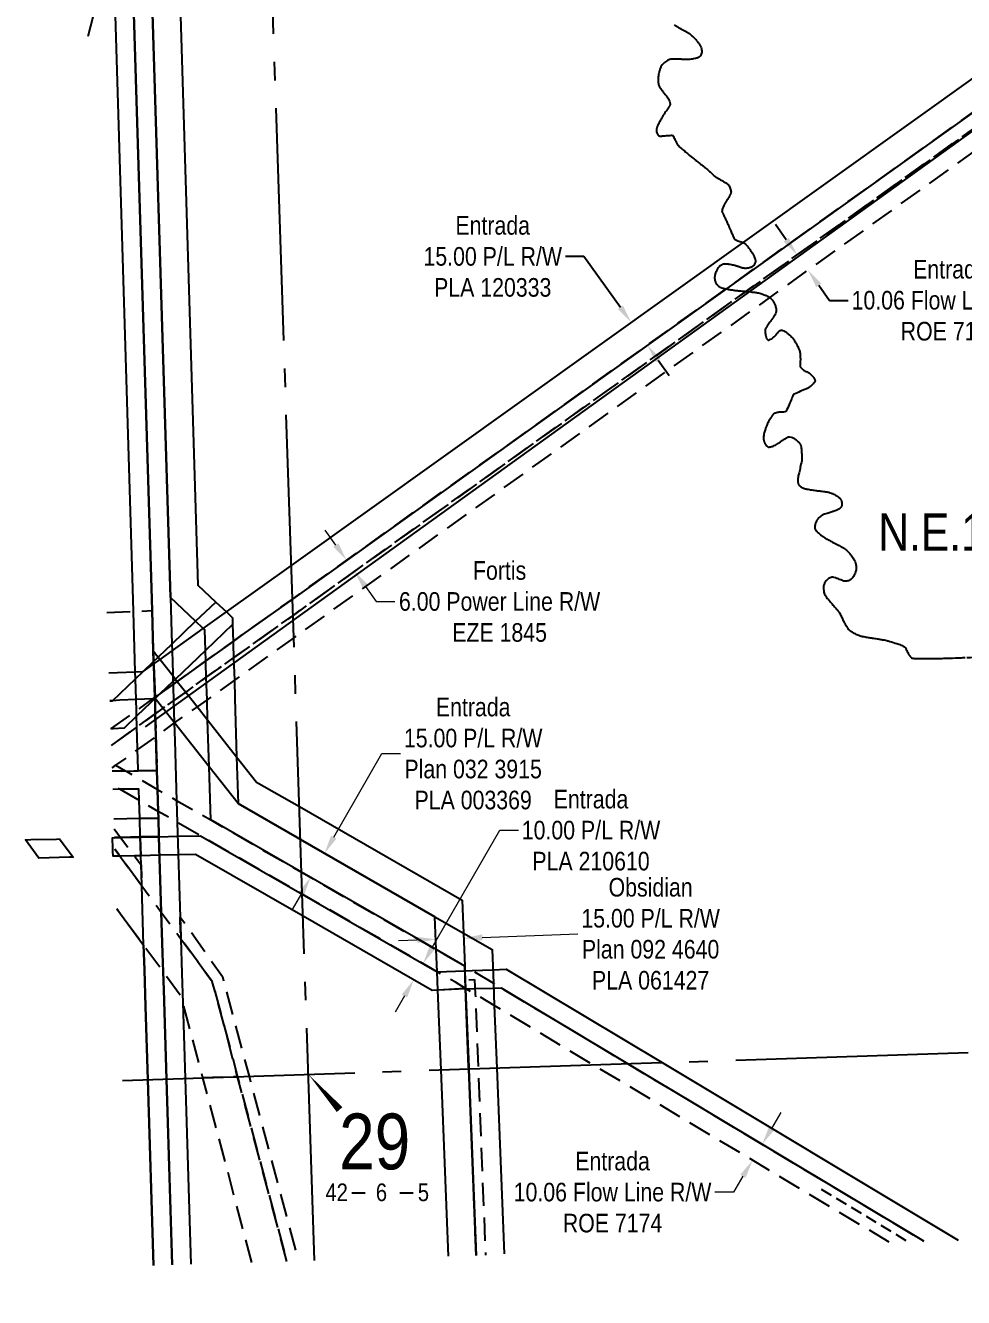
# Model space of a CAD drawing. Extents: x 643442 to 651909, y 5835058 to 5841090.
# Drawn here: x 646697 to 647201, y 5835058 to 5835742 of the extents above; entities that cross this region are included whole.
import ezdxf
from ezdxf.enums import TextEntityAlignment as Align

# ---------------------------------------------------------------- set-up
doc = ezdxf.new("R2010")
doc.units = 0
doc.header["$LTSCALE"] = 5
doc.header["$PDSIZE"] = 0.5
for name, pattern in [('foc-ACCESSROAD', [3.75, 2.5, -1.25]), ('foc-FLOWLINE', [3.75, 2.5, -1.25]), ('foc-QUARTERLINE', [33, 25, -3, 2, -3]), ('UG_PIPE', [1.875, 1.25, -0.625])]:
    doc.linetypes.add(name, pattern=pattern)
doc.layers.get('Defpoints').update_dxf_attribs({"color": 9})
for name, color, linetype in [('10', 1, 'Continuous'), ('9', 3, 'Continuous'), ('AS-PIPE-UG', 44, 'UG_PIPE'), ('AS-POWER', 104, 'foc-POWER'), ('C-RW', 13, 'Continuous'), ('C-SYMBOL', 7, 'Continuous'), ('F-AR', 190, 'foc-ACCESSROAD'), ('F-EZE', 190, 'foc-FLOWLINE'), ('F-FLOWLINE', 190, 'foc-FLOWLINE'), ('F-RW', 190, 'Continuous'), ('F-WS', 190, 'foc-ACCESSROAD'), ('L-SECLBL', 7, 'Continuous'), ('L-SECQ', 8, 'foc-QUARTERLINE'), ('L-TITLEDB-T', 4, 'Continuous'), ('PIL', 7, 'Continuous'), ('T-CREEK', 160, 'Continuous')]:
    doc.layers.add(name, color=color, linetype=linetype)
for name, color, linetype, lineweight in [('C-RW-T', 13, 'Continuous', 9), ('F-EZE-T', 190, 'Continuous', 9), ('F-FLOWLINE-T', 190, 'Continuous', 9), ('F-RW-T', 190, 'Continuous', 9)]:
    doc.layers.add(name, color=color, linetype=linetype, lineweight=lineweight)
doc.styles.add('175L', font='ARIALN.TTF', dxfattribs={"height": 20})
doc.styles.add('80CG', font='ARIALN.TTF', dxfattribs={"height": 10})
doc.styles.add('80L', font='ARIALN.TTF', dxfattribs={"height": 10})
doc.styles.add('foc-LtypeFont', font='ARIALN.TTF', dxfattribs={"height": 7.35})
doc.styles.add('SIMPLEX', font='ARIALN.TTF')
doc.linetypes.add('foc-POWER', pattern='A,6,-1,["P",foc-LtypeFont,S=0.2,R=0,X=-0.625,Y=-0.75],-1.24,4', length=12.24)
doc.dimstyles.new('Compass 5 000', dxfattribs={"dimscale": 5, "dimtxt": 9, "dimasz": 2, "dimexe": 0.2, "dimexo": 0.0625, "dimgap": 0.5, "dimtad": 0, "dimtih": 1, "dimtoh": 1, "dimzin": 0, "dimdsep": 46, "dimtxsty": '80CG', "dimcen": 0.1, "dimse1": 1, "dimse2": 1, "dimclrd": 256, "dimclrt": 256, "dimaunit": 1, "dimadec": 4, "dimazin": 0, "dimtfac": 0.06, "dimtofl": 0, "dimtmove": 0, "dimatfit": 1, "dimfxl": 0.2, "dimtolj": 1, "dimtzin": 0, "dimlwd": -1, "dimarcsym": 0})

# ---------------------------------------------------------------- blocks, each defined once
blk = doc.blocks.new('L-SECLBL')
at = {"layer": '9', "color": 7}
for p, q in [((-5.08, -27.83), (-12.29, -27.83)), ((20.7, -27.83), (13.5, -27.83))]:
    blk.add_line(p, q, dxfattribs=at)
at = {"layer": '10', "color": 2, "style": 'SIMPLEX'}
blk.add_attdef('SEC', text='', height=30, dxfattribs=at).set_placement((0, 0), align=Align.MIDDLE)
at = {"layer": '10', "color": 5, "style": '80L'}
blk.add_attdef('TWP', text='', height=9.5, dxfattribs=at).set_placement((-14.43, -27.37), align=Align.MIDDLE_RIGHT)
blk.add_attdef('RGE', text='', height=9.5, dxfattribs=at).set_placement((3.62, -27.37), align=Align.MIDDLE_CENTER)
blk.add_attdef('MER', text='', height=9.5, dxfattribs=at).set_placement((23.17, -27.37), align=Align.MIDDLE_LEFT)
blk = doc.blocks.new('*D389')
at = {"layer": 'Defpoints', "color": 0, "transparency": 16777216}
for p in [(647022.71, 5835582.18), (646999.8, 5835565.8), (647008.52, 5835553.6)]:
    blk.add_point(p, dxfattribs=at)
at = {"layer": 'F-RW', "transparency": 16777216}
for p, q in [((646997.33, 5835617.66), (646987.33, 5835617.66)), ((647016.89, 5835590.32), (646997.33, 5835617.66)), ((647037.25, 5835561.85), (647043.07, 5835553.71))]:
    blk.add_line(p, q, dxfattribs=at)
for points in [[(647018.25, 5835591.29), (647015.53, 5835589.35), (647022.71, 5835582.18)], [(647038.61, 5835562.82), (647035.9, 5835560.88), (647031.43, 5835569.98)]]:
    blk.add_solid(points, dxfattribs=at)
at = {"layer": 'F-RW', "transparency": 16777216, "insert": (646948.25, 5835617.66), "char_height": 10, "attachment_point": 5, "style": '80CG'}
blk.add_mtext('\\A1;Entrada\\P15.00 P/L R/W\\PPLA 120333', dxfattribs=at)
blk = doc.blocks.new('*D390')
at = {"layer": 'Defpoints', "color": 0, "transparency": 16777216}
for p in [(647117.76, 5835610.36), (647083.9, 5835598.51), (647089.75, 5835590.33)]:
    blk.add_point(p, dxfattribs=at)
at = {"layer": 'F-RW', "transparency": 16777216}
for p, q in [((647106.09, 5835626.67), (647100.27, 5835634.81)), ((647123.57, 5835602.22), (647129.39, 5835594.09)), ((647129.39, 5835594.09), (647139.39, 5835594.09))]:
    blk.add_line(p, q, dxfattribs=at)
for points in [[(647107.44, 5835627.64), (647104.73, 5835625.7), (647111.9, 5835618.54)], [(647124.93, 5835603.19), (647122.22, 5835601.25), (647117.76, 5835610.36)]]:
    blk.add_solid(points, dxfattribs=at)
at = {"layer": 'F-RW', "transparency": 16777216, "insert": (647194.39, 5835594.09), "char_height": 10, "attachment_point": 5, "style": '80CG'}
blk.add_mtext('\\A1;Entrada\\P10.06 Flow Line R/W\\PROE 7173', dxfattribs=at)
blk = doc.blocks.new('*D406')
at = {"layer": 'C-RW-T', "transparency": 16777216}
for p, q in [((646907.65, 5835250.05), (646897.65, 5835249.67)), ((646942.62, 5835251.39), (646994.08, 5835253.36))]:
    blk.add_line(p, q, dxfattribs=at)
for points in [[(646907.58, 5835251.72), (646907.71, 5835248.39), (646917.64, 5835250.44)], [(646942.56, 5835253.06), (646942.69, 5835249.73), (646932.63, 5835251.01)]]:
    blk.add_solid(points, dxfattribs=at)
at = {"layer": 'Defpoints', "color": 0, "transparency": 16777216}
for p in [(646917.47, 5835254.87), (646932.46, 5835255.44), (646932.63, 5835251.01)]:
    blk.add_point(p, dxfattribs=at)
at = {"layer": 'C-RW-T', "transparency": 16777216, "insert": (647033.16, 5835253.36), "char_height": 10, "attachment_point": 5, "style": '80CG'}
blk.add_mtext('\\A1;Obsidian \\P15.00 P/L R/W\\PPlan 092 4640\\PPLA 061427', dxfattribs=at)
blk = doc.blocks.new('*D419')
at = {"layer": 'Defpoints', "color": 0, "transparency": 16777216}
for p in [(646895.56, 5835472.8), (646899.82, 5835466.85), (646873.94, 5835448.34)]:
    blk.add_point(p, dxfattribs=at)
at = {"layer": 'F-EZE-T', "transparency": 16777216}
for p, q in [((646863.87, 5835462.42), (646858.05, 5835470.56)), ((646879.76, 5835440.2), (646885.58, 5835432.07)), ((646885.58, 5835432.07), (646895.58, 5835432.07))]:
    blk.add_line(p, q, dxfattribs=at)
for points in [[(646865.22, 5835463.39), (646862.51, 5835461.45), (646869.69, 5835454.29)], [(646881.12, 5835441.17), (646878.4, 5835439.23), (646873.94, 5835448.34)]]:
    blk.add_solid(points, dxfattribs=at)
at = {"layer": 'F-EZE-T', "transparency": 16777216, "insert": (646951.94, 5835432.07), "char_height": 10, "attachment_point": 5, "style": '80CG'}
blk.add_mtext('\\A1;Fortis\\P6.00 Power Line R/W \\PEZE 1845', dxfattribs=at)
blk = doc.blocks.new('*D425')
at = {"layer": 'Defpoints', "color": 0, "transparency": 16777216}
for p in [(646882.1, 5835253.83), (646877.09, 5835245.1), (646910.78, 5835237.34)]:
    blk.add_point(p, dxfattribs=at)
at = {"layer": 'F-RW-T', "transparency": 16777216}
for p, q in [((646915.76, 5835246.01), (646952.02, 5835309.09)), ((646952.02, 5835309.09), (646962.02, 5835309.09)), ((646900.78, 5835219.95), (646895.8, 5835211.28))]:
    blk.add_line(p, q, dxfattribs=at)
for points in [[(646914.32, 5835246.84), (646917.21, 5835245.18), (646910.78, 5835237.34)], [(646899.34, 5835220.78), (646902.23, 5835219.12), (646905.76, 5835228.62)]]:
    blk.add_solid(points, dxfattribs=at)
at = {"layer": 'F-RW-T', "transparency": 16777216, "insert": (647001.11, 5835309.09), "char_height": 10, "attachment_point": 5, "style": '80CG'}
blk.add_mtext('\\A1;Entrada\\P10.00 P/L R/W \\PPLA 210610', dxfattribs=at)
blk = doc.blocks.new('*D433')
at = {"layer": 'Defpoints', "color": 0, "transparency": 16777216}
for p in [(647095.93, 5835138.5), (647087.97, 5835131.57), (647090.77, 5835129.89)]:
    blk.add_point(p, dxfattribs=at)
at = {"layer": 'F-FLOWLINE-T', "transparency": 16777216}
for p, q in [((647098.27, 5835148.76), (647103.41, 5835157.34)), ((647082.83, 5835122.99), (647077.68, 5835114.41)), ((647077.68, 5835114.41), (647067.68, 5835114.41))]:
    blk.add_line(p, q, dxfattribs=at)
for points in [[(647096.84, 5835149.62), (647099.7, 5835147.9), (647093.13, 5835140.18)], [(647081.4, 5835123.85), (647084.25, 5835122.13), (647087.97, 5835131.57)]]:
    blk.add_solid(points, dxfattribs=at)
at = {"layer": 'F-FLOWLINE-T', "transparency": 16777216, "insert": (647012.68, 5835114.41), "char_height": 10, "attachment_point": 5, "style": '80CG'}
blk.add_mtext('\\A1;Entrada\\P10.06 Flow Line R/W \\PROE 7174', dxfattribs=at)
blk = doc.blocks.new('*D434')
at = {"layer": 'Defpoints', "color": 0, "transparency": 16777216}
for p in [(646857.78, 5835296.67), (646885.46, 5835280.73), (646878.01, 5835267.79)]:
    blk.add_point(p, dxfattribs=at)
at = {"layer": 'F-RW-T', "transparency": 16777216}
for p, q in [((646862.77, 5835305.34), (646888.65, 5835350.28)), ((646888.65, 5835350.28), (646898.65, 5835350.28)), ((646845.33, 5835275.06), (646840.34, 5835266.4))]:
    blk.add_line(p, q, dxfattribs=at)
for points in [[(646861.32, 5835306.17), (646864.21, 5835304.51), (646857.78, 5835296.67)], [(646843.89, 5835275.89), (646846.78, 5835274.23), (646850.32, 5835283.73)]]:
    blk.add_solid(points, dxfattribs=at)
at = {"layer": 'F-RW-T', "transparency": 16777216, "insert": (646937.73, 5835350.28), "char_height": 10, "attachment_point": 5, "style": '80CG'}
blk.add_mtext('\\A1;Entrada \\P15.00 P/L R/W \\PPlan 032 3915 \\PPLA 003369', dxfattribs=at)

msp = doc.modelspace()

# ---------------------------------------------------------------- linework, layer by layer
at = {"layer": 'AS-PIPE-UG', "flags": 128}
msp.add_lwpolyline([(647124.953, 5835116.053), (647171.553, 5835087.813)], dxfattribs=at)
at = {"layer": 'AS-POWER', "flags": 128}
msp.add_lwpolyline([(646761.5, 5835364.733), (647361.325, 5835796.932), (647407.944, 5835829.614), (647399.436, 5835898.086), (647377.926, 5836106.934), (647364.62, 5836539.938), (647360.316, 5836747.81)], dxfattribs=at)
at = {"layer": 'C-RW', "flags": 128}
for points in [[(646753.003, 5835824.175), (646764.879, 5835433.297), (646765.049, 5835427.192), (646765.716, 5835405.492), (646765.881, 5835399.848), (646765.927, 5835398.522), (646765.964, 5835397.444), (646766.682, 5835380.608), (646766.714, 5835379.872), (646766.779, 5835371.723), (646767.132, 5835359.566), (646767.315, 5835353.519), (646767.315, 5835353.519), (646767.682, 5835341.233), (646757.634, 5835341.051), (646757.606, 5835341.978), (646757.283, 5835352.52), (646757.263, 5835353.146), (646756.919, 5835364.582), (646756.904, 5835365.248), (646756.756, 5835370.402), (646756.683, 5835372.553), (646756.656, 5835373.434), (646756.477, 5835379.319), (646756.135, 5835390.547), (646756.023, 5835394.277), (646755.045, 5835426.801), (646754.859, 5835433.01), (646744.113, 5835789.093)], [(646924.379, 5835079.986), (646920.432, 5835180.168), (646918.744, 5835222.996), (646918.334, 5835232.996), (646917.859, 5835244.885), (646917.171, 5835262.532), (646844.864, 5835304.15), (646843.09, 5835305.153), (646811.31, 5835323.438), (646795.698, 5835343.246), (646777.034, 5835366.849), (646770.914, 5835374.703), (646766.723, 5835379.892), (646766.566, 5835380.509), (646765.966, 5835397.444), (646765.929, 5835398.522), (646765.884, 5835399.848), (646765.718, 5835405.495), (646768.319, 5835402.214), (646769.318, 5835400.947), (646776.189, 5835392.228), (646777.663, 5835390.358), (646778.617, 5835389.148), (646783.156, 5835383.398), (646789.301, 5835375.564), (646794.932, 5835368.447), (646810.546, 5835348.635), (646821.299, 5835334.991), (646844.276, 5835321.782), (646931.849, 5835271.44), (646932.527, 5835253.743), (646933.224, 5835236.031), (646933.32, 5835233.524), (646933.51, 5835228.529), (646933.694, 5835223.697), (646935.342, 5835181.658), (646935.425, 5835180.664), (646939.372, 5835080.46)]]:
    msp.add_lwpolyline(points, dxfattribs=at)
at = {"layer": 'F-AR', "flags": 128}
msp.add_lwpolyline([(646939.372, 5835080.46), (646935.425, 5835180.665), (646935.342, 5835181.658), (646933.691, 5835223.789), (646933.51, 5835228.529), (646938.534, 5835228.727), (646938.841, 5835220.94), (646940.421, 5835180.83), (646944.368, 5835080.619)], dxfattribs=at)
at = {"layer": 'F-EZE', "flags": 128}
for points in [[(646742.858, 5835363.561), (646742.942, 5835363.621), (646756.656, 5835373.434), (646765.552, 5835379.8), (646766.682, 5835380.608), (646769.211, 5835382.415), (646774.714, 5835386.354), (646776.333, 5835387.513), (646777.935, 5835388.662), (646778.617, 5835389.148), (646793.966, 5835400.127), (646808.665, 5835410.644), (646813.749, 5835414.282), (646840.552, 5835433.45), (647218.943, 5835704.1), (647351.546, 5835798.94), (647378.656, 5835818.331), (647379.555, 5835811.118), (647379.686, 5835810.067), (647223.202, 5835698.146), (646840.844, 5835424.664), (646818.007, 5835408.33), (646808.929, 5835401.864), (646800.777, 5835396.039), (646794.224, 5835391.338), (646783.16, 5835383.406), (646776.593, 5835378.765), (646770.916, 5835374.707), (646766.779, 5835371.723), (646756.919, 5835364.582), (646743.151, 5835354.702)], [(646837.504, 5835077.234), (646811.07, 5835176.548), (646797.425, 5835227.815), (646780.5, 5835250.765), (646780.471, 5835251.874), (646780.151, 5835262.337), (646785.379, 5835255.333), (646802.952, 5835230.396), (646817.229, 5835176.752), (646843.665, 5835077.429)]]:
    msp.add_lwpolyline(points, dxfattribs=at)
at = {"layer": 'F-FLOWLINE', "flags": 128}
for points in [[(646743.151, 5835354.702), (646756.919, 5835364.582), (646766.779, 5835371.723), (646770.916, 5835374.707), (646776.593, 5835378.765), (646783.16, 5835383.406), (646794.224, 5835391.338), (646800.777, 5835396.039), (646808.929, 5835401.864), (646818.007, 5835408.33), (646840.844, 5835424.664), (647223.202, 5835698.146), (647379.686, 5835810.067), (647382.404, 5835812.011), (647382.596, 5835805.797), (647382.776, 5835799.909), (647381.102, 5835798.712), (647229.054, 5835689.964), (646841.248, 5835412.585), (646823.859, 5835400.148), (646809.308, 5835389.773), (646794.618, 5835379.273), (646789.277, 5835375.513), (646777.015, 5835366.809), (646767.132, 5835359.566), (646757.283, 5835352.52), (646745.401, 5835344.021), (646743.547, 5835342.694)], [(646743.547, 5835342.694), (646745.401, 5835344.021), (646750.513, 5835341.041), (646751.038, 5835340.941), (646751.399, 5835340.639), (646767.993, 5835331.032), (646778.235, 5835325.144), (646796.572, 5835314.603), (646845.453, 5835286.502), (646917.848, 5835244.884), (646933.215, 5835236.031), (646948.608, 5835226.821), (647020.883, 5835183.491), (647180.041, 5835088.082)], [(647161.505, 5835087.495), (647002.354, 5835182.878), (646949.08, 5835214.809), (646933.664, 5835224.04), (646928.227, 5835227.307), (646918.318, 5835233.007), (646845.848, 5835274.666), (646778.595, 5835313.328), (646768.356, 5835319.214), (646758.127, 5835325.094), (646747.69, 5835331.094), (646743.857, 5835333.298)], [(646744.629, 5835309.93), (646748.155, 5835305.205), (646759.185, 5835290.427), (646759.507, 5835279.961), (646759.529, 5835279.206), (646744.991, 5835298.967)]]:
    msp.add_lwpolyline(points, dxfattribs=at)
at = {"layer": 'F-RW', "flags": 128}
for points in [[(646775.385, 5835912.201), (646789.724, 5835440.854), (646799.308, 5835431.836), (646805.007, 5835426.473), (646805.942, 5835425.592), (646808.278, 5835423.394), (646808.389, 5835419.728), (646808.665, 5835410.644), (646808.709, 5835409.184), (646808.929, 5835401.864), (646809.308, 5835389.773), (646809.596, 5835379.967), (646810.546, 5835348.635), (646811.31, 5835323.438), (646843.087, 5835305.137), (646844.866, 5835304.11), (646917.159, 5835262.483), (646932.507, 5835253.742), (646947.897, 5835244.901), (646948.608, 5835226.821), (646949.08, 5835214.809), (646950.403, 5835181.16), (646954.352, 5835081.305)], [(646761.957, 5835859.402), (646774.908, 5835434.177), (646775.669, 5835409.241), (646775.781, 5835405.569), (646776.155, 5835393.312), (646776.189, 5835392.229), (646776.286, 5835389.042), (646776.333, 5835387.513), (646776.366, 5835386.411), (646776.593, 5835378.765), (646777.015, 5835366.809), (646777.257, 5835357.197), (646778.235, 5835325.144), (646778.595, 5835313.328), (646780.151, 5835262.337), (646780.471, 5835251.874), (646780.498, 5835250.762), (646781.074, 5835232.127), (646781.584, 5835216.275), (646782.887, 5835175.612), (646785.924, 5835075.794)], [(646939.358, 5835080.815), (646935.425, 5835180.664), (646935.298, 5835181.655), (646933.664, 5835224.04), (646933.215, 5835236.031), (646917.848, 5835244.884), (646845.453, 5835286.502), (646796.572, 5835314.603), (646795.698, 5835343.246), (646794.932, 5835368.447), (646794.618, 5835379.273), (646794.224, 5835391.338), (646794.005, 5835398.831), (646793.966, 5835400.127), (646793.793, 5835405.777), (646793.442, 5835416.791), (646792.585, 5835417.588), (646788.441, 5835421.449), (646774.908, 5835434.177), (646761.957, 5835859.402)], [(646775.894, 5835075.466), (646772.861, 5835175.279), (646771.33, 5835223.169), (646771.021, 5835232.87), (646770.702, 5835242.919), (646770.022, 5835264.94), (646768.776, 5835305.594), (646768.465, 5835315.662), (646768.356, 5835319.214), (646767.993, 5835331.032), (646767.682, 5835341.233), (646767.315, 5835353.519), (646767.132, 5835359.566), (646766.779, 5835371.723), (646766.714, 5835379.872), (646766.682, 5835380.608), (646765.964, 5835397.444), (646765.927, 5835398.522), (646765.881, 5835399.848), (646765.716, 5835405.492), (646765.049, 5835427.192), (646764.879, 5835433.297), (646753.003, 5835824.175)], [(646741.864, 5835393.677), (646746.418, 5835393.893), (646756.023, 5835394.277), (646760.216, 5835394.44), (646765.927, 5835398.522), (646769.318, 5835400.947), (646775.781, 5835405.569), (646792.585, 5835417.588), (646805.007, 5835426.473), (646839.95, 5835451.466), (647335.542, 5835805.939)], [(647351.546, 5835798.94), (647218.943, 5835704.1), (646840.552, 5835433.45), (646813.749, 5835414.282), (646808.665, 5835410.644), (646793.966, 5835400.127), (646778.617, 5835389.148), (646777.935, 5835388.662), (646776.333, 5835387.513), (646774.714, 5835386.354), (646769.211, 5835382.415), (646766.682, 5835380.608), (646765.552, 5835379.8), (646761.026, 5835379.534), (646756.477, 5835379.319), (646747.803, 5835378.979), (646743.732, 5835378.711), (646742.36, 5835378.653)], [(646744.113, 5835789.093), (646730.559, 5835736.078)], [(646742.36, 5835378.653), (646743.732, 5835378.711), (646756.135, 5835390.547), (646760.216, 5835394.44), (646765.881, 5835399.848), (646768.319, 5835402.214), (646768.661, 5835402.541), (646775.669, 5835409.241), (646788.441, 5835421.449), (646799.308, 5835431.836), (646805.007, 5835426.473), (646805.942, 5835425.592), (646808.278, 5835423.394), (646808.389, 5835419.728), (646793.793, 5835405.777), (646777.663, 5835390.358), (646776.286, 5835389.042), (646769.211, 5835382.415), (646766.714, 5835379.872), (646766.221, 5835379.661), (646764.357, 5835377.803), (646756.756, 5835370.402), (646750.023, 5835363.937), (646744.068, 5835363.671), (646742.942, 5835363.621), (646742.856, 5835363.617)], [(646743.601, 5835341.065), (646750.513, 5835341.041), (646751.038, 5835340.941), (646757.634, 5835341.051), (646767.682, 5835341.233), (646767.993, 5835331.032), (646768.356, 5835319.214), (646768.465, 5835315.662), (646768.776, 5835305.594), (646770.022, 5835264.94), (646770.702, 5835242.919), (646771.021, 5835232.87), (646771.33, 5835223.169), (646772.861, 5835175.279), (646775.899, 5835075.283)], [(646765.811, 5835074.964), (646762.767, 5835174.943), (646761.551, 5835214.244), (646760.92, 5835233.982), (646760.652, 5835243.023), (646760.512, 5835247.288), (646759.53, 5835279.194), (646759.506, 5835279.961), (646759.185, 5835290.427), (646758.723, 5835305.458), (646758.414, 5835315.515), (646758.127, 5835325.094), (646757.947, 5835331.102), (646747.69, 5835331.094), (646743.93, 5835331.091)], [(646744.455, 5835315.195), (646758.414, 5835315.515), (646768.465, 5835315.662), (646768.776, 5835305.594), (646758.723, 5835305.458), (646748.155, 5835305.205), (646744.787, 5835305.131)], [(646744.788, 5835305.096), (646748.172, 5835305.17), (646758.724, 5835305.418), (646768.775, 5835305.621), (646778.823, 5835305.869), (646791.08, 5835306.15), (646845.848, 5835274.666), (646918.334, 5835232.996), (646933.317, 5835233.524), (646937.172, 5835233.663), (646948.323, 5835234.066), (646955.556, 5835234.326), (647039.327, 5835184.101), (647198.569, 5835088.669)], [(647180.041, 5835088.082), (647020.883, 5835183.491), (646952.962, 5835224.211), (646948.717, 5835224.061), (646938.732, 5835223.706), (646934.476, 5835223.554), (646933.687, 5835223.816), (646918.744, 5835222.995), (646915.727, 5835222.887), (646846.243, 5835262.833), (646788.405, 5835296.083), (646779.128, 5835295.87), (646769.081, 5835295.638), (646759.032, 5835295.407), (646755.529, 5835295.326), (646747.8, 5835295.147), (646745.119, 5835295.086)], [(646746.051, 5835266.846), (646760.512, 5835247.288), (646760.652, 5835243.023), (646760.92, 5835233.982), (646761.551, 5835214.244), (646762.767, 5835174.943), (646765.811, 5835074.964)]]:
    msp.add_lwpolyline(points, dxfattribs=at)
msp.add_lwpolyline([(646933.692, 5835223.926), (646918.744, 5835222.996), (646918.334, 5835232.996), (646933.32, 5835233.524), (646933.51, 5835228.529), (646933.692, 5835223.926)], close=True, dxfattribs=at)
at = {"layer": 'F-WS', "flags": 128}
for points in [[(646740.789, 5835426.244), (646755.045, 5835426.801), (646765.049, 5835427.192), (646765.716, 5835405.492), (646765.881, 5835399.848), (646765.927, 5835398.522), (646765.964, 5835397.444), (646766.682, 5835380.608), (646766.714, 5835379.872), (646766.779, 5835371.723), (646767.132, 5835359.566), (646767.315, 5835353.519), (646767.682, 5835341.233), (646757.634, 5835341.051), (646751.399, 5835340.639), (646751.038, 5835340.941), (646750.513, 5835341.041), (646743.61, 5835340.799)], [(646744.991, 5835298.964), (646759.53, 5835279.194), (646770.022, 5835264.94), (646780.498, 5835250.762), (646797.425, 5835227.815), (646811.07, 5835176.548), (646792.325, 5835175.926), (646781.584, 5835216.275), (646780.672, 5835219.702), (646771.021, 5835232.87), (646760.512, 5835247.288), (646746.051, 5835266.846)], [(646818.75, 5835076.64), (646792.323, 5835175.925), (646811.07, 5835176.548), (646837.504, 5835077.234)]]:
    msp.add_lwpolyline(points, dxfattribs=at)
at = {"layer": 'L-SECQ', "flags": 128}
for points in [[(646852.418, 5835077.707), (646822.238, 5835982.449)], [(646749.1, 5835174.497), (647650.346, 5835204.358)]]:
    msp.add_lwpolyline(points, dxfattribs=at)
at = {"layer": 'L-TITLEDB-T', "flags": 128}
msp.add_lwpolyline([(646849.042, 5835177.913, 0, 4, 0), (646865.9, 5835158.844, 0, 0, 0)], format="xyseb", dxfattribs=at)
at = {"layer": 'PIL'}
for points in [[(646715.281, 5835304.414), (646722.558, 5835294.567), (646720.621, 5835294.524), (646704.227, 5835294.146), (646696.959, 5835303.986), (646699.877, 5835304.053), (646713.686, 5835304.377), (646715.281, 5835304.414)], [(646758.724, 5835305.432), (646759.032, 5835295.407), (646755.529, 5835295.326), (646747.808, 5835295.148), (646744.063, 5835295.062), (646743.983, 5835297.827), (646743.907, 5835300.447), (646743.811, 5835303.746), (646743.77, 5835305.062), (646748.186, 5835305.165), (646758.724, 5835305.432)]]:
    msp.add_lwpolyline(points, close=True, dxfattribs=at)
at = {"layer": 'T-CREEK', "flags": 128}
msp.add_lwpolyline([(647203.13, 5835401.99, 0.0000728), (647207.398, 5835402.176, 0.0006442)], format="xyb", dxfattribs=at)

# ---------------------------------------------------------------- block references
at = {"layer": 'L-SECLBL', "color": 1}
msp.add_blockref('L-SECLBL', (646884.784, 5835141.716), dxfattribs=at).add_auto_attribs({'SEC': '29', 'TWP': '42', 'RGE': '6', 'MER': '5'})

# ---------------------------------------------------------------- dimensions: what is measured, and where the dimension line sits
at = {"layer": 'C-RW-T', "color": 3}
dim = msp.add_linear_dim(base=(646932.632, 5835251.011), p1=(646917.47, 5835254.868), p2=(646932.462, 5835255.442), angle=2.19305, text='Obsidian \\P15.00 P/L R/W\\PPlan 092 4640\\PPLA 061427', dimstyle='Compass 5 000', dxfattribs=at)
dim.commit()
dim.dimension.update_dxf_attribs({"geometry": '*D406', "text_midpoint": (647033.164, 5835253.364), "dimtype": 161})
at = {"layer": 'F-EZE-T', "color": 3}
dim = msp.add_linear_dim(base=(646873.942, 5835448.338), p1=(646895.562, 5835472.797), p2=(646899.819, 5835466.846), angle=305.574239, text='Fortis\\P6.00 Power Line R/W \\PEZE 1845', dimstyle='Compass 5 000', dxfattribs=at)
dim.commit()
dim.dimension.update_dxf_attribs({"geometry": '*D419', "text_midpoint": (646951.942, 5835432.071), "dimtype": 161})
at = {"layer": 'F-FLOWLINE-T', "color": 3}
dim = msp.add_linear_dim(base=(647087.966, 5835131.569), p1=(647095.931, 5835138.502), p2=(647090.769, 5835129.889), angle=239.064813, text='Entrada\\P10.06 Flow Line R/W \\PROE 7174', dimstyle='Compass 5 000', dxfattribs=at)
dim.commit()
dim.dimension.update_dxf_attribs({"geometry": '*D433', "text_midpoint": (647012.685, 5835114.414), "dimtype": 161})
at = {"layer": 'F-RW', "color": 3}
for base, p1, p2, angle, text, picture, middle in [((647022.707, 5835582.183), (647008.525, 5835553.595), (646999.797, 5835565.797), 125.574312, 'Entrada\\P15.00 P/L R/W\\PPLA 120333', '*D389', (646948.247, 5835617.659)), ((647117.756, 5835610.358), (647083.901, 5835598.511), (647089.753, 5835590.329), 305.574269, 'Entrada\\P10.06 Flow Line R/W\\PROE 7173', '*D390', (647194.391, 5835594.091))]:
    dim = msp.add_linear_dim(base=base, p1=p1, p2=p2, angle=angle, text=text, dimstyle='Compass 5 000', dxfattribs=at)
    dim.commit()
    dim.dimension.update_dxf_attribs({"geometry": picture, "text_midpoint": middle, "dimtype": 161})
at = {"layer": 'F-RW-T'}
for base, p1, p2, angle, text, picture, middle in [((646857.779, 5835296.675), (646878.01, 5835267.786), (646885.465, 5835280.733), 60.066309, 'Entrada \\P15.00 P/L R/W \\PPlan 032 3915 \\PPLA 003369', '*D434', (646937.734, 5835350.285)), ((646910.78, 5835237.341), (646877.087, 5835245.101), (646882.102, 5835253.826), 60.108241, 'Entrada\\P10.00 P/L R/W \\PPLA 210610', '*D425', (647001.109, 5835309.088))]:
    dim = msp.add_linear_dim(base=base, p1=p1, p2=p2, angle=angle, text=text, dimstyle='Compass 5 000', dxfattribs=at)
    dim.commit()
    dim.dimension.update_dxf_attribs({"geometry": picture, "text_midpoint": middle, "dimtype": 161})

# ---------------------------------------------------------------- next in the draw order: texts
at = {"layer": 'C-SYMBOL', "color": 3, "insert": (647299.459, 5835479.462), "char_height": 20, "width": 287.7899, "attachment_point": 2, "style": '175L', "bg_fill": 3, "box_fill_scale": 1.15, "bg_fill_color": 256, "bg_fill_true_color": 256, "bg_fill_transparency": 0}
msp.add_mtext('N.E.1/4 Sec. 29-42-6-W.5M.', dxfattribs=at)

# ---------------------------------------------------------------- next in the draw order: linework, layer by layer
at = {"layer": 'T-CREEK', "flags": 128}
msp.add_lwpolyline([(647045.87, 5835742.274, 0.0193063), (647047.735, 5835741.128, -0.000029), (647049.247, 5835740.278, -0.0001851), (647049.484, 5835740.145), (647050.438, 5835739.609), (647051.884, 5835738.796, -0.0000162), (647052.527, 5835738.434, -0.0000172), (647053.136, 5835738.092, -0.0203546), (647053.324, 5835737.976, -0.0055935), (647053.983, 5835737.52, -0.0215383), (647055.049, 5835736.695, -0.0168578), (647056.326, 5835735.538, -0.0092414), (647056.756, 5835735.106, -0.0059586), (647057.403, 5835734.415, -0.0233879), (647058.053, 5835733.634, -0.0119529), (647059.212, 5835732.02, -0.0414355), (647059.959, 5835730.703, -0.0412291), (647060.483, 5835729.273, -0.0619201), (647060.635, 5835728.234, -0.0554453), (647060.53, 5835727.066, -0.0567458), (647060.185, 5835726.004, -0.0839039), (647059.76, 5835725.376, -0.0434971), (647059.141, 5835724.83, -0.0730818), (647058.706, 5835724.599, -0.0093882), (647058.033, 5835724.372, -0.0162894), (647057.639, 5835724.262, -0.0023401), (647057.198, 5835724.156, -0.0034483), (647056.898, 5835724.088, -0.0136742), (647055.613, 5835723.84, -0.0137359), (647054.321, 5835723.665, -0.0077594), (647053.61, 5835723.599, -0.0181182), (647053.305, 5835723.587, -0.0067087), (647052.78, 5835723.591, -0.0028118), (647051.528, 5835723.627, -0.0042126), (647049.503, 5835723.712, 0.0059291), (647048.065, 5835723.768, 0.0044434), (647047.425, 5835723.78, 0.0015332), (647045.57, 5835723.791, 0.0065923), (647044.773, 5835723.783, 0.0069918), (647044.022, 5835723.755, 0.0482883), (647043.633, 5835723.697, 0.025229), (647042.913, 5835723.479, 0.0514598), (647042.18, 5835723.127, 0.0307324), (647041.069, 5835722.346, 0.0285353), (647040.096, 5835721.474, 0.0364355), (647039.428, 5835720.697, 0.0295529), (647038.705, 5835719.59, 0.0395787), (647038.284, 5835718.695, 0.0088258), (647038.029, 5835717.98, 0.0117551), (647037.859, 5835717.436, 0.013639), (647037.677, 5835716.725, 0.0079012), (647037.415, 5835715.486, 0.0292928), (647037.253, 5835714.288, 0.0176216), (647037.173, 5835712.282, 0.0413202), (647037.31, 5835710.528, 0.0738507), (647037.609, 5835709.587, 0.0311559), (647038.014, 5835708.875, 0.011332), (647039.29, 5835707.02, 0.0218829), (647040.653, 5835705.296, -0.0220375), (647042.006, 5835703.583, -0.0585261), (647043.304, 5835701.25, -0.0999596), (647043.603, 5835699.705, -0.0273097), (647043.566, 5835699.109, -0.1055147), (647043.516, 5835698.961, -0.0064213), (647043.272, 5835698.563, -0.005313), (647042.965, 5835698.088, -0.000238), (647042.158, 5835696.87, -0.0027439), (647042.088, 5835696.765, -0.0006606), (647041.611, 5835696.065, 0.0004309), (647040.88, 5835694.993, 0.0004282), (647040.604, 5835694.585, 0.0002554), (647040.141, 5835693.901, 0.0126146), (647039.788, 5835693.35, 0.0052108), (647038.983, 5835691.988, 0.0122268), (647038.057, 5835690.288, 0.0107787), (647037.096, 5835688.313, 0.0055643), (647036.753, 5835687.545, 0.0080585), (647036.531, 5835687.009, 0.0181503), (647036.342, 5835686.475, 0.0300643), (647036.259, 5835686.142, 0.0279386), (647036.243, 5835686.019, 0.0130245), (647036.231, 5835685.752, 0.0439417), (647036.246, 5835685.521, 0.0117237), (647036.4, 5835684.669, 0.0581195), (647036.774, 5835683.537, 0.0872412), (647037.23, 5835682.883, 0.0794005), (647037.725, 5835682.522, 0.1225782), (647038.115, 5835682.431, 0.0085366), (647038.687, 5835682.451, 0.0076508), (647039.324, 5835682.493, 0.0027943), (647040.34, 5835682.582, -0.0021546), (647041.657, 5835682.698, -0.012361), (647044.368, 5835682.859, -0.0620811), (647044.909, 5835682.811, -0.027334), (647044.985, 5835682.79, -0.0396697), (647045.035, 5835682.769, -0.1152841), (647045.149, 5835682.671, -0.0336373), (647045.419, 5835682.242, -0.0324608), (647045.911, 5835681.172, 0.0307249), (647046.427, 5835680.04, 0.0044554), (647047.294, 5835678.445, 0.0124895), (647047.623, 5835677.886, 0.0021779), (647047.698, 5835677.766, 0.0045178), (647047.735, 5835677.709, 0.0352688), (647047.896, 5835677.499, 0.0181422), (647048.25, 5835677.127, 0.0128127), (647049.089, 5835676.348, 0.0046016), (647051.501, 5835674.261, 0.0004108), (647053.435, 5835672.622, 0.0039653), (647053.637, 5835672.454, 0.0003041), (647053.794, 5835672.325, 0.002745), (647053.811, 5835672.311, 0.0020357), (647054.007, 5835672.156, 0.0002753), (647055.458, 5835671.017, 0.0001293), (647056.854, 5835669.922, -0.0002179), (647058.25, 5835668.828, -0.000554), (647060.056, 5835667.407, -0.0007685), (647061.356, 5835666.38, -0.0007817), (647061.666, 5835666.133, -0.0031317), (647061.743, 5835666.071, -0.0022458), (647061.751, 5835666.064, -0.0001835), (647061.845, 5835665.986, -0.0039941), (647062.423, 5835665.495, -0.0013446), (647064.124, 5835664.02, -0.0071448), (647065.468, 5835662.813, 0.0063325), (647066.982, 5835661.449, 0.0062397), (647067.729, 5835660.809, 0.0170002), (647068.015, 5835660.587, 0.0138329), (647068.24, 5835660.433, 0.0072236), (647068.683, 5835660.157, 0.0098844), (647069.973, 5835659.412, -0.0079534), (647071.58, 5835658.492, -0.001999), (647072.944, 5835657.675, -0.0022644), (647074.143, 5835656.943, -0.0057233), (647074.608, 5835656.648, -0.0164661), (647074.765, 5835656.539, -0.040571), (647074.806, 5835656.503, -0.0115578), (647074.934, 5835656.364, -0.0488224), (647075.089, 5835656.149, -0.0129258), (647075.566, 5835655.275, -0.0332325), (647076.01, 5835654.246, -0.0339418), (647076.307, 5835653.189, -0.0550559), (647076.394, 5835652.282, -0.0780743), (647076.284, 5835651.647, -0.0319012), (647076.021, 5835651.008, -0.0156622), (647075.365, 5835649.762, -0.0198408), (647074.443, 5835648.278, 0.016172), (647073.298, 5835646.466, 0.032945), (647071.828, 5835643.537, 0.0866897), (647071.546, 5835642.315, 0.0203831), (647071.541, 5835641.942, 0.0960914), (647071.559, 5835641.865, 0.002912), (647071.685, 5835641.581, 0.0016822), (647071.907, 5835641.091, 0.0000309), (647073.09, 5835638.509, 0.0003224), (647073.204, 5835638.261, 0.0003178), (647074.098, 5835636.32, -0.0005649), (647074.993, 5835634.378, -0.0003321), (647075.176, 5835633.978, -0.0006369), (647075.272, 5835633.769, -0.0029735), (647075.333, 5835633.632, -0.0006344), (647075.615, 5835632.99, -0.0028255), (647076.277, 5835631.451, 0.0020853), (647077.172, 5835629.364, 0.0011098), (647077.394, 5835628.855, 0.0004798), (647077.912, 5835627.678, 0.0055902), (647078.048, 5835627.379, 0.0087392), (647078.141, 5835627.191, 0.0722415), (647078.175, 5835627.142, 0.0165124), (647078.359, 5835626.962, 0.0694997), (647078.942, 5835626.559, 0.0282939), (647080.533, 5835625.869, 0.0333461), (647081.858, 5835625.479, -0.0419577), (647082.906, 5835625.151, -0.0200783), (647083.682, 5835624.798, -0.071556), (647083.879, 5835624.66, -0.0139881), (647084.1, 5835624.441, -0.0125995), (647084.332, 5835624.185, -0.0016347), (647084.837, 5835623.596, -0.005078), (647084.997, 5835623.404, -0.0018899), (647085.453, 5835622.841, -0.0019484), (647085.892, 5835622.29, -0.0018491), (647086.194, 5835621.906, -0.0025448), (647086.411, 5835621.624, -0.008657), (647086.523, 5835621.472, -0.0023363), (647086.927, 5835620.896, -0.0098797), (647087.57, 5835619.933, -0.0099092), (647088.171, 5835618.947, -0.0083811), (647088.321, 5835618.682, -0.0036827), (647088.645, 5835618.069, -0.020299), (647088.919, 5835617.488, -0.013152), (647089.28, 5835616.564, -0.0489758), (647089.435, 5835615.955, -0.0369662), (647089.499, 5835615.124, -0.0652582), (647089.41, 5835614.431, -0.0516557), (647089.098, 5835613.606, -0.0510747), (647088.648, 5835612.898, -0.0622754), (647088.157, 5835612.414, -0.0423705), (647087.447, 5835611.96, -0.0473512), (647086.748, 5835611.673, -0.0186103), (647085.795, 5835611.422, -0.0314979), (647085.219, 5835611.33, -0.0094697), (647084.675, 5835611.289, -0.0147197), (647084.323, 5835611.279, -0.0196817), (647083.473, 5835611.314, -0.0265432), (647082.848, 5835611.399, -0.0066044), (647082.464, 5835611.476, -0.0239795), (647082.36, 5835611.504, -0.0014254), (647082.012, 5835611.617, -0.0011167), (647081.568, 5835611.762, -0.0000622), (647080.77, 5835612.026, -0.001287), (647080.732, 5835612.039, -0.0000751), (647080.676, 5835612.058, -0.0000048), (647079.799, 5835612.354, -0.0000715), (647079.307, 5835612.519, 0.0000572), (647078.816, 5835612.685, 0.0149525), (647078.588, 5835612.754, 0.0043768), (647077.802, 5835612.96, 0.0156658), (647076.718, 5835613.199, 0.0117722), (647075.259, 5835613.437, 0.0099909), (647074.609, 5835613.514, 0.0092256), (647073.902, 5835613.57, 0.0231211), (647073.232, 5835613.58, 0.0234056), (647072.571, 5835613.528, 0.0327934), (647072.19, 5835613.455, 0.0248211), (647071.701, 5835613.301, 0.0427952), (647071.22, 5835613.074, 0.029938), (647070.588, 5835612.654, 0.037796), (647070.003, 5835612.139, 0.035098), (647069.46, 5835611.498, 0.0328325), (647068.878, 5835610.586, 0.0289864), (647068.352, 5835609.48, 0.0151713), (647067.936, 5835608.361, 0.0255557), (647067.744, 5835607.679, 0.0172381), (647067.614, 5835606.996, 0.0258332), (647067.566, 5835606.534, 0.0231763), (647067.564, 5835606.059, 0.0197863), (647067.609, 5835605.505, 0.0233985), (647067.686, 5835605.051, 0.0165588), (647067.846, 5835604.42, 0.0372757), (647068.11, 5835603.709, 0.0361432), (647068.487, 5835603.022, 0.0344043), (647068.889, 5835602.485, 0.0335451), (647069.373, 5835601.995, 0.0246431), (647069.992, 5835601.499, 0.0369183), (647070.444, 5835601.22, 0.0160327), (647070.927, 5835600.989, 0.0272828), (647071.221, 5835600.878, 0.0119708), (647071.88, 5835600.688, 0.0110712), (647072.601, 5835600.515, 0.0026882), (647073.375, 5835600.351, 0.0031006), (647074.049, 5835600.218, 0.0060643), (647076.312, 5835599.81, 0.0076132), (647078.124, 5835599.535, 0.0020106), (647079.193, 5835599.394, 0.0072186), (647079.491, 5835599.36, 0.0000363), (647080.236, 5835599.287, 0.0000496), (647080.782, 5835599.233, 0.0000019), (647084.526, 5835598.864, 0.0000887), (647084.605, 5835598.856), (647087.139, 5835598.608, 0.0000054), (647088.463, 5835598.478, -0.0000069), (647089.786, 5835598.348, -0.0218392), (647090.124, 5835598.3, -0.0067731), (647091.203, 5835598.083, -0.0247029), (647092.468, 5835597.744, -0.0168303), (647094.277, 5835597.095, -0.0187432), (647095.293, 5835596.646, -0.0180298), (647096.313, 5835596.103, -0.0321517), (647097.358, 5835595.403, -0.0349897), (647098.225, 5835594.637, -0.0248901), (647098.677, 5835594.13, -0.0217856), (647099.136, 5835593.504, -0.0376107), (647099.467, 5835592.921, -0.0167951), (647100.059, 5835591.543, -0.0526472), (647100.586, 5835589.621, -0.0704742), (647100.619, 5835588.129, -0.0487789), (647100.332, 5835586.825, -0.0772798), (647099.95, 5835586.071, -0.0005249), (647099.266, 5835585.12, -0.000835), (647098.834, 5835584.523, -0.0002708), (647097.739, 5835583.016, 0.0008752), (647097.4, 5835582.549, 0.0039115), (647097.196, 5835582.261, 0.0005484), (647095.753, 5835580.193, 0.0039154), (647095.434, 5835579.726, 0.0032284), (647095.056, 5835579.155, 0.0732976), (647094.89, 5835578.796, 0.0340719), (647094.706, 5835577.968, 0.0697081), (647094.695, 5835577.012, 0.0330697), (647095.083, 5835575.041, 0.0314891), (647095.552, 5835573.641, 0.077203), (647095.863, 5835573.122, 0.067642), (647096.173, 5835572.838, 0.1144211), (647096.406, 5835572.746, 0.0817644), (647096.602, 5835572.748, 0.0336092), (647097.062, 5835572.862, 0.0679402), (647098.303, 5835573.456, 0.0455257), (647099.905, 5835574.732, 0.0501082), (647100.938, 5835575.941, -0.0526989), (647101.927, 5835577.085, -0.0318385), (647102.773, 5835577.783, -0.081818), (647103.157, 5835577.975, -0.1004809), (647103.593, 5835578.018, -0.0661188), (647104.238, 5835577.865, -0.0357734), (647105.252, 5835577.391, -0.0335886), (647106.252, 5835576.742, -0.0093763), (647107.466, 5835575.797, -0.0185227), (647108.053, 5835575.286, -0.0091394), (647108.628, 5835574.725, -0.0115592), (647109.064, 5835574.264, -0.0225712), (647109.703, 5835573.487, -0.0154749), (647110.547, 5835572.286, -0.0159048), (647111.14, 5835571.32, -0.0099634), (647112.004, 5835569.73, -0.0194825), (647112.938, 5835567.743, -0.033661), (647113.353, 5835566.541, -0.0186961), (647113.569, 5835565.613, -0.0387796), (647113.621, 5835565.156, -0.0015535), (647113.635, 5835564.707, -0.0025286), (647113.642, 5835564.432, -0.0015432), (647113.671, 5835562.647, -0.0055367), (647113.673, 5835562.15, -0.0027348), (647113.667, 5835561.788, 0.0006028), (647113.637, 5835560.147, 0.001769), (647113.624, 5835559.233, 0.0024695), (647113.621, 5835558.578, 0.1745299), (647113.764, 5835558.18, 0.0405418), (647114.999, 5835556.91, 0.092745), (647116.779, 5835555.86, -0.0811537), (647118.837, 5835554.709, -0.0605238), (647120.9, 5835552.615, -0.1198237), (647121.51, 5835551.244, -0.0309017), (647121.581, 5835550.645, -0.113864), (647121.553, 5835550.482, -0.0442211), (647121.356, 5835550.109, -0.0375581), (647121.057, 5835549.714, -0.0101109), (647120.58, 5835549.196, -0.0101109), (647120.082, 5835548.698, -0.0157802), (647118.814, 5835547.553, -0.0319051), (647118.136, 5835547.049, -0.0090774), (647117.774, 5835546.823, -0.0337409), (647117.671, 5835546.771, -0.0011588), (647117.293, 5835546.611, -0.0006015), (647116.565, 5835546.304, -0.0000492), (647115.566, 5835545.886, 0.0000291), (647113.837, 5835545.161, 0.0007302), (647110.289, 5835543.668, 0.0143102), (647110.11, 5835543.586, 0.0179423), (647110.102, 5835543.582, 0.005602), (647110.077, 5835543.566, 0.0932889), (647110.008, 5835543.504, 0.0356809), (647109.876, 5835543.301, 0.0373096), (647109.302, 5835542.05, -0.0155123), (647108.055, 5835538.988, -0.0004897), (647106.471, 5835535.429, -0.0024078), (647106.145, 5835534.707, -0.0041846), (647106.098, 5835534.606, -0.0028534), (647106.026, 5835534.458, -0.1577411), (647105.867, 5835534.295, -0.0525927), (647105.246, 5835534.045, -0.1005165), (647103.986, 5835533.948, 0.0765934), (647102.335, 5835533.899, 0.0158618), (647100.346, 5835533.466, 0.0472363), (647099.7, 5835533.238, 0.0078353), (647099.486, 5835533.134, 0.037642), (647099.444, 5835533.109, 0.0407145), (647099.316, 5835533.002, 0.0249882), (647099.133, 5835532.802, 0.0138288), (647098.77, 5835532.338, 0.013207), (647098.417, 5835531.832, 0.002287), (647098.141, 5835531.411, 0.0022797), (647097.868, 5835530.985, 0.0057188), (647097.581, 5835530.52, 0.0023957), (647096.912, 5835529.398, 0.0187895), (647096.326, 5835528.313, 0.0109684), (647095.435, 5835526.398, 0.0238628), (647094.854, 5835524.883, 0.0183594), (647094.268, 5835522.857, 0.0230592), (647093.962, 5835521.336, 0.0341174), (647093.873, 5835520.29, 0.02915), (647093.917, 5835519.242, 0.0469991), (647094.043, 5835518.603, 0.0074602), (647094.159, 5835518.234, 0.0114305), (647094.243, 5835517.996, 0.015137), (647094.36, 5835517.715, 0.0067593), (647094.649, 5835517.097, 0.0398177), (647095.035, 5835516.44, 0.0347752), (647095.584, 5835515.762, 0.0618994), (647096.01, 5835515.405, 0.0796914), (647096.406, 5835515.23, 0.0643572), (647096.656, 5835515.198, 0.0298318), (647097.196, 5835515.231, 0.0677007), (647098.972, 5835515.695, 0.0446467), (647101.435, 5835516.978, 0.016417), (647103.019, 5835518.067, -0.0158919), (647104.654, 5835519.193, -0.0131541), (647105.938, 5835519.972, -0.01879), (647106.87, 5835520.459, -0.1249271), (647107.875, 5835520.657, -0.0809359), (647109.405, 5835520.323, -0.0603999), (647110.949, 5835519.485, -0.0562214), (647112.355, 5835518.227, -0.0163703), (647113.433, 5835516.936, -0.0530375), (647113.708, 5835516.494, -0.0123904), (647113.915, 5835516.038, -0.0441775), (647113.958, 5835515.905, -0.0141729), (647114.041, 5835515.491, -0.0102968), (647114.126, 5835514.917, -0.0030417), (647114.227, 5835514.084, -0.0051389), (647114.279, 5835513.589, -0.0076672), (647114.312, 5835513.173, -0.001806), (647114.418, 5835511.401, -0.0103227), (647114.497, 5835509.2, -0.02566), (647114.465, 5835508.315, -0.0266812), (647114.389, 5835507.784, -0.0038593), (647113.646, 5835504.156, -0.0119915), (647112.97, 5835501.316, 0.0150272), (647112.444, 5835499.046, 0.0500608), (647112.268, 5835497.244, 0.0620408), (647112.453, 5835495.794, 0.0280674), (647112.659, 5835495.141, 0.070144), (647112.792, 5835494.899, 0.0218686), (647113.019, 5835494.622, 0.0286942), (647113.213, 5835494.429, 0.0136295), (647113.433, 5835494.244, 0.0096409), (647113.756, 5835493.998, 0.0295051), (647114.552, 5835493.483, 0.0307847), (647115.369, 5835493.085, 0.0176036), (647116.074, 5835492.822, 0.0296559), (647116.505, 5835492.707, 0.0050658), (647117.15, 5835492.581, 0.0046095), (647117.861, 5835492.457, 0.0025351), (647120.573, 5835492.022, 0.005789), (647121.764, 5835491.851, 0.0012891), (647122.954, 5835491.698, -0.000653), (647125.305, 5835491.398, -0.000949), (647126.771, 5835491.206, -0.0010081), (647128.15, 5835491.02, -0.0348377), (647128.941, 5835490.855, -0.0188645), (647130.358, 5835490.396, -0.0318204), (647131.75, 5835489.784, -0.0272495), (647133.28, 5835488.883, -0.0148828), (647134.165, 5835488.255, -0.0254311), (647134.652, 5835487.847, -0.0276657), (647135.116, 5835487.366, -0.0376929), (647135.407, 5835486.972, -0.0310243), (647135.58, 5835486.655, -0.0242392), (647135.755, 5835486.227, -0.0374503), (647135.869, 5835485.809, -0.0204437), (647135.987, 5835485.025, -0.050749), (647135.994, 5835484.127, -0.0592388), (647135.831, 5835483.375, -0.0561242), (647135.553, 5835482.788, -0.0751558), (647135.238, 5835482.418, -0.0257614), (647134.874, 5835482.132, -0.0219139), (647134.415, 5835481.839, -0.021555), (647132.897, 5835481.045, -0.0343257), (647131.894, 5835480.656, -0.0006842), (647131.166, 5835480.431, -0.000269), (647129.315, 5835479.861, -0.0011145), (647128.132, 5835479.501, 0.0008777), (647126.631, 5835479.045, 0.0788471), (647124.932, 5835478.215, 0.0625347), (647123.17, 5835476.617, 0.0610878), (647122.114, 5835475.032, 0.0683895), (647121.564, 5835473.42, 0.0235707), (647121.385, 5835472.193, 0.0655708), (647121.4, 5835471.745, 0.0243906), (647121.49, 5835471.328, 0.0463058), (647121.568, 5835471.117, 0.0430398), (647121.831, 5835470.671, 0.0313071), (647122.279, 5835470.118, 0.0122993), (647122.794, 5835469.585, 0.0113656), (647123.378, 5835469.036, 0.0160474), (647124.924, 5835467.733, 0.0199291), (647126.241, 5835466.776, 0.0060221), (647127.286, 5835466.097, 0.0181279), (647127.644, 5835465.889, 0.0000719), (647128.665, 5835465.342, 0.0000709), (647129.701, 5835464.787, 0.0000046), (647130.992, 5835464.096, -0.0001083), (647132.284, 5835463.406, -0.0004168), (647132.387, 5835463.35, -0.0000156), (647135.154, 5835461.863, -0.0004931), (647136.161, 5835461.32, -0.000832), (647136.757, 5835460.997, -0.0259197), (647136.9, 5835460.91, -0.0062203), (647137.468, 5835460.509, -0.0273069), (647138.505, 5835459.667, -0.0194825), (647139.842, 5835458.358, -0.0120889), (647140.271, 5835457.88, -0.0067395), (647141.008, 5835456.996, -0.030482), (647141.771, 5835455.928, -0.018767), (647142.833, 5835454.082, -0.0564858), (647143.344, 5835452.77, -0.0391865), (647143.708, 5835450.777, -0.0763159), (647143.63, 5835449.23, -0.0470312), (647142.898, 5835446.835, -0.0794253), (647141.515, 5835444.575, -0.114276), (647140.023, 5835443.475, -0.0718481), (647138.209, 5835442.983, -0.121466), (647137.095, 5835443.118, -0.0014293), (647136.084, 5835443.505, 0.002081), (647135.389, 5835443.769, 0.0001332), (647134.108, 5835444.251, 0.0008168), (647133.899, 5835444.329, 0.0136477), (647133.256, 5835444.549, 0.0059362), (647131.759, 5835444.994, 0.0102911), (647131.459, 5835445.073, 0.0086052), (647131.097, 5835445.154, 0.0755447), (647130.75, 5835445.172, 0.0436742), (647130.162, 5835445.061, 0.0609018), (647129.379, 5835444.733, 0.0436212), (647128.406, 5835444.061, 0.0099703), (647127.849, 5835443.581, 0.0190244), (647127.573, 5835443.313, 0.0232739), (647127.275, 5835442.971, 0.0170863), (647126.909, 5835442.475, 0.0519315), (647126.581, 5835441.872, 0.0365716), (647126.274, 5835440.949, 0.0470959), (647126.144, 5835440.107, 0.0306964), (647126.146, 5835438.801, 0.0373924), (647126.374, 5835437.158, 0.0519074), (647126.746, 5835436.021, 0.0248782), (647127.334, 5835434.864, 0.0448161), (647127.747, 5835434.272, 0.0012227), (647128.574, 5835433.293, 0.0017806), (647129.146, 5835432.623, 0.0001511), (647130.582, 5835430.956, 0.0008935), (647130.825, 5835430.675, 0.003508), (647131.625, 5835429.767, -0.0016817), (647133.299, 5835427.879, -0.0029866), (647133.922, 5835427.164, -0.005105), (647134.28, 5835426.739, -0.0395622), (647134.501, 5835426.423, -0.0110317), (647135.175, 5835425.218, -0.0254304), (647136.141, 5835423.146, 0.0275024), (647137.043, 5835421.234, 0.0054611), (647137.803, 5835419.867, 0.0067021), (647138.448, 5835418.768, 0.0070665), (647138.815, 5835418.181, 0.0084367), (647139.138, 5835417.699, 0.038257), (647139.475, 5835417.284, 0.0239547), (647140.092, 5835416.694, 0.0336152), (647140.818, 5835416.143, 0.0189943), (647142.198, 5835415.31, 0.0168817), (647143.986, 5835414.399, 0.0270264), (647145.149, 5835413.93, 0.012377), (647146.469, 5835413.514, 0.0235255), (647147.178, 5835413.346, 0.0018201), (647148.488, 5835413.105, 0.0023598), (647149.499, 5835412.927, 0.0003626), (647151.787, 5835412.538, 0.002859), (647152.078, 5835412.49, 0.0008933), (647153.034, 5835412.341, -0.0003409), (647155.538, 5835411.954, -0.0003658), (647157.372, 5835411.668, -0.0006517), (647158.401, 5835411.505, -0.0158011), (647158.752, 5835411.437, -0.0039451), (647160.144, 5835411.112, -0.0141587), (647161.794, 5835410.664, -0.0060875), (647165.585, 5835409.466, -0.0124548), (647167.737, 5835408.697, -0.0209237), (647168.985, 5835408.155, -0.037341), (647169.648, 5835407.77, -0.0681873), (647169.96, 5835407.487, -0.0365906), (647170.191, 5835407.166, -0.0160109), (647170.64, 5835406.381, -0.0249054), (647171.152, 5835405.284, 0.0246027), (647171.671, 5835404.174, 0.0303906), (647172.481, 5835402.842, 0.0480509), (647173.12, 5835402.089, 0.020608), (647173.351, 5835401.882, 0.0417738), (647173.478, 5835401.795, 0.0614184), (647173.767, 5835401.673, 0.0379319), (647174.266, 5835401.571, 0.0185837), (647175.416, 5835401.47, 0.0105653), (647177.446, 5835401.411, 0.0021055), (647182.58, 5835401.39, 0.0042218), (647185.139, 5835401.412, 0.0004017), (647187.366, 5835401.452, 0.002554), (647187.716, 5835401.46, 0.001044), (647190.752, 5835401.554, 0.0004996), (647197.096, 5835401.77, 0.0000194), (647200.201, 5835401.879, 0.0003362), (647200.38, 5835401.886, 0.0000623), (647201.695, 5835401.934, 0.0001399), (647202.281, 5835401.956, 0.0000262)], format="xyb", dxfattribs=at)

doc.saveas('drawing.dxf')
